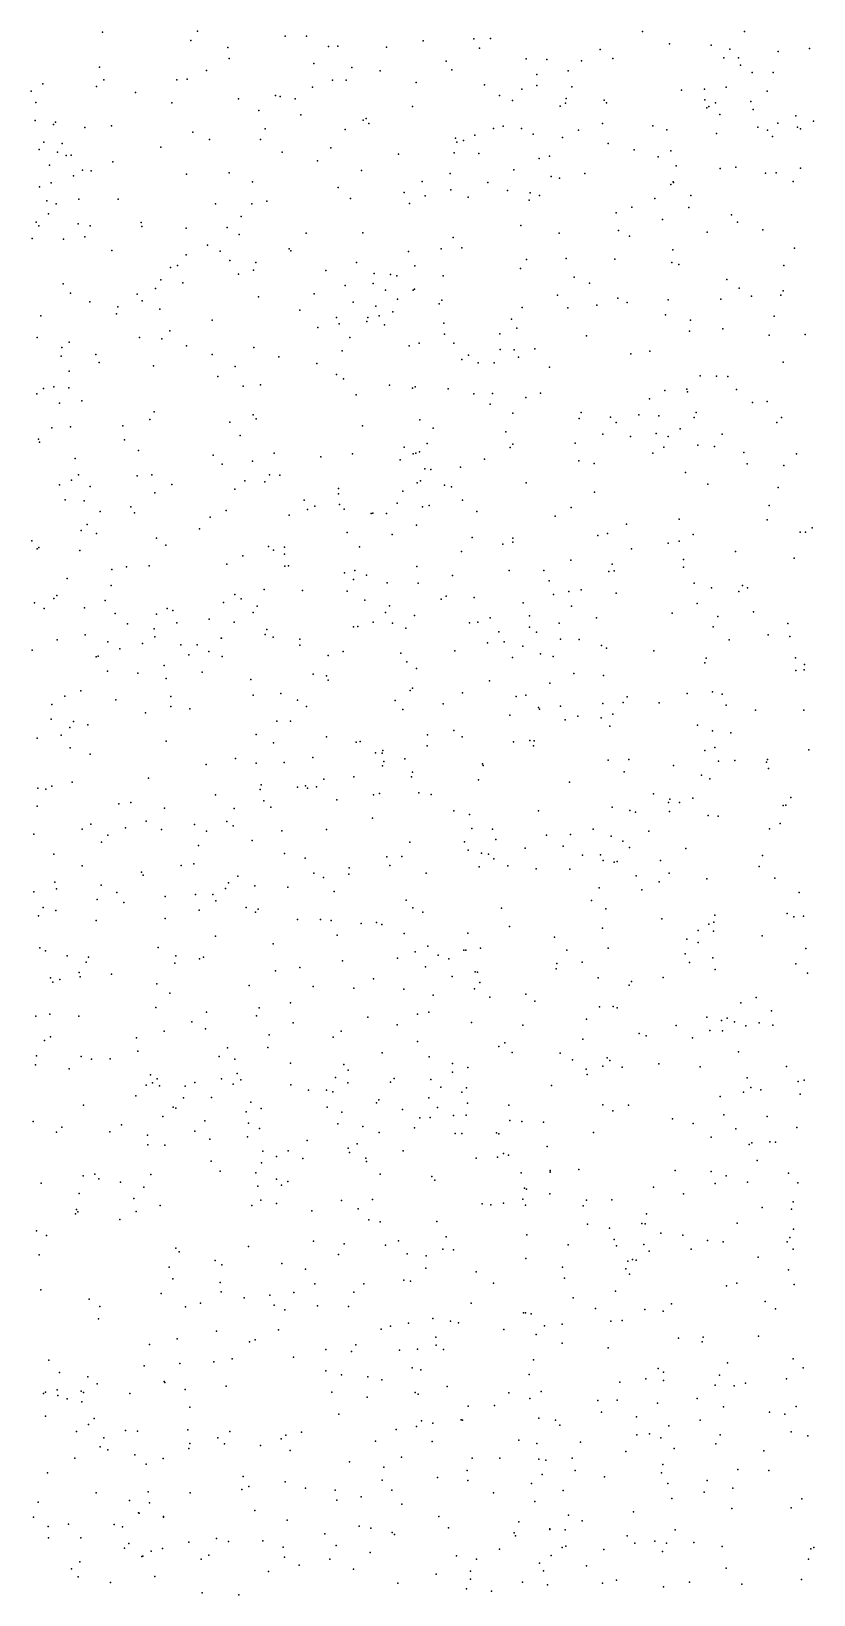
# Model space of a CAD drawing. Extents: x 2 to 99999, y 0 to 49999.
# Drawn here: x 81251 to 87499, y 12508 to 24996 of the extents above; entities that cross this region are included whole.
import ezdxf

# ---------------------------------------------------------------- set-up
doc = ezdxf.new("R2010")
doc.units = 0
doc.header["$MEASUREMENT"] = 0
doc.layers.add('points', color=50, linetype='Continuous')

msp = doc.modelspace()

# ---------------------------------------------------------------- linework, layer by layer
at = {"layer": 'points', "color": 3}
for p in [(81819, 24988, 60), (82578, 24996, 15), (86131, 24994, 93), (86945, 24995, 1), (82524, 24923, 15), (82820, 24865, 83), (83279, 24956, 98), (83449, 24956, 75), (83625, 24873, 23), (83698, 24876, 30), (84086, 24868, 65), (84379, 24919, 99), (84785, 24934, 41), (84830, 24860, 26), (84919, 24938, 91), (86348, 24895, 68), (86679, 24885, 14), (86828, 24853, 42), (87464, 24857, 85), (82830, 24777, 35), (83507, 24737, 93), (84564, 24758, 56), (85202, 24776, 88), (85367, 24769, 41), (85645, 24760, 59), (85794, 24849, 35), (85895, 24779, 2), (86780, 24784, 65), (86899, 24783, 90), (87216, 24833, 44), (81796, 24709, 47), (81831, 24609, 98), (82412, 24609, 53), (82496, 24614, 33), (82651, 24683, 64), (83657, 24604, 61), (83766, 24606, 53), (83810, 24706, 70), (84037, 24680, 55), (84610, 24689, 63), (85289, 24651, 24), (85538, 24680, 100), (86914, 24726, 44), (87007, 24667, 100), (87176, 24667, 28), (81251, 24516, 53), (81342, 24577, 57), (81771, 24555, 39), (82083, 24506, 33), (83202, 24484, 45), (83496, 24548, 63), (84325, 24587, 22), (84869, 24569, 64), (84989, 24484, 81), (85169, 24533, 45), (85287, 24562, 71), (85566, 24552, 11), (86442, 24524, 5), (86626, 24533, 64), (86799, 24549, 68), (87127, 24516, 12), (81287, 24428, 17), (82372, 24425, 1), (82905, 24455, 38), (83068, 24362, 56), (83237, 24475, 56), (83358, 24456, 5), (84294, 24394, 99), (85094, 24442, 12), (85475, 24397, 38), (85516, 24421, 73), (85523, 24458, 29), (85826, 24445, 73), (85843, 24424, 7), (86629, 24449, 71), (86645, 24385, 2), (86660, 24396, 64), (86714, 24423, 73), (86996, 24434, 60), (87015, 24371, 17), (81283, 24284, 46), (81427, 24252, 39), (81444, 24271, 63), (81677, 24228, 96), (81890, 24241, 53), (83404, 24327, 78), (83901, 24287, 2), (83925, 24299, 44), (83946, 24260, 13), (85019, 24237, 84), (85813, 24260, 83), (86213, 24240, 71), (86749, 24330, 33), (87053, 24230, 54), (87212, 24263, 79), (87355, 24321, 52), (87370, 24230, 39), (87497, 24279, 18), (81352, 24111, 18), (82540, 24190, 62), (82674, 24131, 29), (83082, 24132, 91), (83118, 24217, 12), (83758, 24211, 83), (84639, 24141, 66), (84650, 24111, 62), (84701, 24124, 4), (84792, 24165, 39), (84943, 24218, 9), (85164, 24219, 55), (85258, 24175, 66), (85494, 24146, 41), (85621, 24205, 23), (86325, 24209, 54), (86723, 24180, 78), (87129, 24206, 21), (87170, 24155, 30), (87393, 24217, 22), (81314, 24052, 77), (81461, 24029, 71), (81497, 24098, 46), (81528, 24003, 3), (81568, 24006, 33), (82285, 24071, 99), (83253, 24031, 5), (83642, 24065, 42), (84182, 24013, 94), (84628, 24025, 44), (84825, 24019, 10), (85306, 23980, 42), (85389, 23997, 6), (85858, 24098, 56), (86064, 24048, 38), (86256, 23993, 35), (86357, 24040, 79), (81396, 23927, 44), (81660, 23885, 9), (81730, 23882, 7), (81903, 23954, 68), (82489, 23855, 22), (82831, 23865, 54), (83535, 23960, 81), (83888, 23884, 74), (84596, 23859, 47), (85105, 23890, 63), (85671, 23861, 21), (86401, 23922, 68), (86752, 23899, 31), (86877, 23909, 46), (87113, 23863, 60), (87199, 23864, 54), (87393, 23903, 27), (81315, 23753, 74), (81409, 23786, 70), (81587, 23842, 40), (83016, 23792, 95), (83701, 23749, 99), (84371, 23797, 73), (84600, 23730, 18), (84897, 23788, 42), (85402, 23836, 59), (85469, 23823, 45), (86357, 23773, 2), (86377, 23794, 85), (86380, 23789, 79), (87334, 23795, 67), (81375, 23641, 45), (81449, 23617, 37), (81630, 23656, 76), (81945, 23656, 23), (82722, 23618, 22), (83011, 23618, 78), (83131, 23640, 76), (83800, 23660, 52), (84227, 23707, 45), (84272, 23619, 66), (84397, 23681, 10), (84739, 23671, 82), (85054, 23725, 55), (85226, 23647, 60), (85234, 23705, 72), (85310, 23683, 37), (86230, 23659, 74), (86517, 23685, 67), (81388, 23538, 29), (82926, 23516, 89), (85921, 23545, 65), (86046, 23591, 47), (86290, 23493, 22), (86501, 23588, 88), (86841, 23530, 9), (81289, 23470, 84), (81310, 23442, 26), (81625, 23457, 51), (81677, 23355, 80), (81720, 23442, 65), (82129, 23469, 32), (82134, 23436, 11), (82488, 23422, 76), (82816, 23428, 13), (82910, 23373, 99), (83446, 23383, 21), (83899, 23385, 21), (85160, 23445, 81), (85466, 23382, 79), (85939, 23405, 70), (86027, 23359, 97), (86649, 23391, 79), (86889, 23472, 59), (87092, 23410, 42), (81257, 23341, 83), (81507, 23334, 31), (81894, 23245, 35), (82659, 23288, 99), (82760, 23240, 45), (83311, 23257, 57), (83323, 23241, 50), (84263, 23238, 37), (84524, 23257, 72), (84619, 23349, 9), (84688, 23265, 48), (86373, 23249, 53), (87346, 23264, 64), (82363, 23110, 80), (82417, 23125, 28), (82487, 23210, 87), (82835, 23166, 11), (83043, 23150, 39), (83848, 23148, 54), (84314, 23121, 9), (85205, 23172, 56), (85522, 23180, 70), (85910, 23175, 20), (86367, 23150, 23), (86422, 23134, 79), (87261, 23126, 66), (81505, 22979, 6), (82284, 23010, 71), (82460, 22987, 19), (82906, 23055, 63), (83024, 23088, 79), (83602, 23085, 77), (83982, 22981, 60), (83988, 23061, 5), (84118, 23053, 27), (84170, 23041, 75), (84539, 23043, 60), (85156, 23101, 5), (85586, 23033, 88), (85708, 22984, 5), (86804, 23012, 61), (81563, 22905, 36), (82097, 22897, 84), (82242, 22940, 27), (83065, 22874, 4), (83510, 22899, 44), (83756, 22966, 87), (84079, 22929, 60), (84175, 22855, 17), (84301, 22927, 98), (84312, 22936, 50), (85452, 22889, 37), (85934, 22864, 95), (86758, 22857, 10), (86903, 22945, 29), (87001, 22879, 42), (87237, 22889, 10), (87255, 22923, 54), (81718, 22834, 27), (81930, 22740, 91), (81941, 22796, 29), (82135, 22842, 71), (82276, 22776, 67), (83395, 22769, 6), (83820, 22833, 97), (84002, 22800, 1), (84139, 22756, 96), (84507, 22820, 45), (84530, 22849, 19), (85170, 22789, 19), (85536, 22786, 7), (85767, 22808, 55), (86008, 22829, 69), (86315, 22731, 6), (86337, 22851, 7), (81326, 22723, 79), (82696, 22688, 50), (83538, 22629, 58), (83689, 22709, 63), (83709, 22660, 59), (83929, 22677, 65), (83938, 22710, 23), (84029, 22722, 6), (84072, 22651, 13), (84546, 22663, 21), (85086, 22695, 55), (85129, 22623, 3), (86516, 22689, 50), (86774, 22618, 45), (87183, 22721, 46), (81297, 22551, 64), (81552, 22512, 93), (82115, 22551, 35), (82294, 22539, 62), (82357, 22602, 33), (82489, 22484, 78), (83795, 22549, 84), (84267, 22483, 70), (84349, 22504, 3), (84551, 22577, 22), (84625, 22504, 58), (84993, 22580, 51), (85684, 22563, 1), (86507, 22601, 38), (87143, 22569, 31), (87431, 22575, 17), (81490, 22401, 72), (81495, 22469, 39), (81765, 22413, 1), (82695, 22414, 63), (83029, 22471, 27), (83228, 22395, 1), (83734, 22444, 40), (84688, 22374, 81), (84743, 22409, 25), (84995, 22454, 74), (85107, 22450, 10), (85142, 22392, 75), (85271, 22458, 10), (86039, 22420, 73), (86190, 22441, 15), (87255, 22354, 48), (81553, 22280, 24), (81792, 22351, 25), (82227, 22324, 53), (82741, 22238, 11), (82879, 22317, 77), (83530, 22343, 76), (83688, 22254, 2), (84820, 22348, 86), (84946, 22348, 86), (85388, 22313, 83), (86591, 22243, 85), (86722, 22240, 14), (86812, 22239, 43), (81347, 22142, 87), (81432, 22157, 2), (81551, 22148, 34), (82943, 22162, 60), (83082, 22172, 64), (83744, 22219, 46), (84110, 22168, 91), (84296, 22146, 66), (84315, 22156, 49), (84580, 22140, 68), (85318, 22105, 29), (86311, 22126, 11), (86485, 22137, 35), (86491, 22115, 48), (86882, 22134, 32), (81294, 22100, 40), (81475, 22025, 11), (81654, 22045, 2), (83844, 22092, 48), (84785, 22099, 6), (84916, 22018, 62), (84933, 22103, 10), (85199, 22071, 37), (86187, 22059, 56), (87010, 22031, 6), (87128, 22038, 89), (82197, 21896, 48), (82231, 21955, 19), (82837, 21873, 63), (83022, 21932, 1), (83046, 21900, 67), (84353, 21893, 0), (85095, 21945, 65), (85625, 21904, 32), (85643, 21952, 26), (85875, 21914, 37), (85922, 21870, 66), (86102, 21933, 91), (86262, 21925, 90), (86545, 21910, 76), (86559, 21950, 36), (87204, 21871, 96), (87241, 21912, 37), (81309, 21737, 41), (81414, 21827, 11), (81565, 21837, 59), (81983, 21843, 10), (81996, 21732, 61), (82918, 21768, 98), (83896, 21843, 59), (84459, 21826, 55), (85039, 21795, 23), (85816, 21778, 24), (86036, 21758, 29), (86240, 21782, 56), (86337, 21759, 7), (86432, 21821, 46), (86769, 21779, 39), (81316, 21713, 13), (82108, 21647, 52), (82702, 21611, 83), (83190, 21627, 8), (83816, 21620, 79), (84227, 21674, 99), (84299, 21621, 24), (84322, 21626, 67), (84350, 21637, 25), (84411, 21702, 64), (85076, 21671, 48), (85097, 21697, 83), (85593, 21705, 24), (86215, 21626, 79), (86302, 21673, 88), (86574, 21689, 25), (86707, 21678, 98), (86941, 21632, 10), (87362, 21621, 14), (81601, 21583, 33), (82776, 21537, 88), (83018, 21563, 35), (83564, 21596, 75), (84196, 21574, 29), (84393, 21500, 4), (84442, 21496, 64), (84678, 21513, 65), (84869, 21578, 70), (85624, 21564, 45), (85746, 21544, 89), (86966, 21540, 30), (87260, 21527, 51), (81477, 21374, 92), (81572, 21410, 81), (81627, 21452, 39), (81721, 21360, 83), (82095, 21446, 17), (82214, 21452, 99), (82373, 21376, 1), (82957, 21404, 17), (83117, 21398, 11), (83154, 21453, 27), (83236, 21450, 53), (84333, 21388, 7), (84358, 21405, 8), (84551, 21371, 38), (84606, 21356, 96), (85202, 21389, 63), (86474, 21472, 10), (86654, 21379, 21), (81520, 21254, 99), (81674, 21246, 58), (82237, 21309, 68), (82876, 21339, 62), (83431, 21250, 36), (83704, 21343, 14), (83704, 21301, 7), (84218, 21322, 30), (84693, 21250, 32), (85749, 21315, 7), (87214, 21353, 82), (81802, 21159, 50), (82045, 21198, 78), (82075, 21150, 94), (82680, 21116, 31), (82806, 21169, 38), (83311, 21131, 55), (83457, 21176, 15), (83514, 21202, 81), (83712, 21215, 20), (83749, 21178, 67), (83965, 21145, 45), (83977, 21147, 54), (84088, 21144, 10), (84172, 21226, 74), (84376, 21196, 49), (84429, 21208, 81), (84808, 21161, 12), (85435, 21123, 44), (85563, 21191, 53), (87142, 21207, 44), (81650, 21008, 60), (81696, 21057, 58), (81772, 20984, 57), (82595, 21022, 10), (83774, 20993, 95), (84326, 21052, 74), (85851, 20985, 42), (86004, 21059, 10), (86424, 21099, 52), (87126, 21093, 16), (87391, 20995, 93), (87433, 20996, 63), (87487, 21030, 17), (81255, 20926, 16), (81297, 20862, 78), (81311, 20873, 45), (82250, 20947, 70), (82326, 20892, 91), (83144, 20881, 68), (83274, 20876, 16), (83871, 20877, 78), (84132, 20975, 28), (84770, 20953, 27), (85015, 20899, 42), (85095, 20947, 64), (85096, 20915, 51), (85776, 20968, 55), (86044, 20861, 33), (86337, 20907, 7), (86425, 20922, 93), (86536, 20977, 54), (81638, 20848, 69), (82811, 20739, 16), (82939, 20807, 76), (83184, 20852, 31), (83272, 20818, 13), (84686, 20841, 48), (85558, 20771, 95), (85889, 20739, 94), (86460, 20776, 21), (86873, 20841, 67), (87343, 20788, 10), (81538, 20626, 34), (81895, 20697, 39), (82011, 20719, 56), (82193, 20727, 81), (83275, 20724, 75), (83305, 20725, 80), (83752, 20670, 45), (83823, 20616, 30), (83834, 20688, 91), (83927, 20652, 18), (84330, 20722, 17), (84615, 20649, 39), (85066, 20688, 49), (85343, 20688, 84), (85387, 20605, 72), (85863, 20680, 40), (85904, 20687, 18), (86460, 20716, 40), (81454, 20489, 10), (81888, 20569, 75), (82876, 20498, 55), (83110, 20537, 1), (83417, 20530, 55), (83772, 20524, 91), (84092, 20590, 52), (84340, 20588, 41), (84564, 20485, 78), (85422, 20496, 41), (85542, 20520, 43), (85642, 20534, 28), (85921, 20509, 10), (86544, 20587, 21), (86682, 20550, 66), (86901, 20522, 38), (86931, 20570, 53), (86970, 20550, 63), (81277, 20431, 49), (81354, 20385, 12), (81431, 20465, 16), (81676, 20390, 64), (81842, 20448, 5), (82335, 20385, 26), (82380, 20370, 65), (82785, 20434, 31), (82927, 20462, 45), (83055, 20404, 76), (83914, 20453, 26), (84112, 20407, 69), (84525, 20461, 75), (84786, 20472, 31), (85178, 20431, 39), (85565, 20404, 41), (86569, 20424, 87), (87018, 20358, 94), (81920, 20344, 69), (82020, 20262, 10), (82251, 20339, 59), (82412, 20271, 19), (82672, 20299, 2), (82870, 20275, 52), (83022, 20354, 41), (83824, 20238, 1), (83857, 20242, 54), (83981, 20275, 41), (84078, 20354, 98), (84134, 20267, 16), (84312, 20329, 8), (84749, 20270, 69), (84817, 20277, 91), (84915, 20311, 72), (85228, 20326, 74), (85230, 20235, 99), (85465, 20267, 74), (85763, 20310, 40), (86369, 20349, 49), (86696, 20240, 4), (86733, 20322, 22), (87291, 20266, 19), (81457, 20135, 95), (81681, 20174, 90), (81863, 20118, 94), (82140, 20105, 75), (82232, 20223, 91), (82237, 20159, 94), (82768, 20147, 98), (82769, 20147, 92), (83119, 20178, 51), (83131, 20218, 46), (83182, 20155, 21), (83394, 20141, 72), (84242, 20228, 10), (84894, 20111, 41), (84985, 20200, 16), (85028, 20118, 77), (85285, 20197, 18), (85477, 20141, 32), (85626, 20137, 50), (86823, 20135, 73), (87136, 20174, 30), (87308, 20162, 59), (81259, 20052, 3), (81768, 19998, 75), (81784, 20005, 93), (81959, 20063, 97), (82445, 20094, 99), (82508, 20015, 37), (82575, 20094, 46), (82669, 20043, 77), (82774, 20002, 17), (83396, 20093, 91), (83621, 20009, 38), (83742, 20043, 59), (84201, 20029, 100), (84632, 20048, 12), (85094, 19994, 46), (85176, 20084, 54), (85318, 20023, 12), (85417, 20002, 3), (85805, 20090, 90), (85844, 20069, 24), (86223, 20048, 18), (86640, 19989, 29), (87354, 19991, 7), (81858, 19884, 61), (82102, 19868, 13), (82311, 19930, 55), (82614, 19876, 41), (83501, 19860, 37), (84250, 19959, 25), (84328, 19905, 35), (85583, 19865, 22), (86629, 19951, 36), (87356, 19891, 82), (87422, 19896, 25), (87426, 19939, 36), (82328, 19826, 93), (83004, 19818, 34), (83608, 19847, 35), (83622, 19813, 81), (84295, 19749, 58), (84909, 19808, 29), (85392, 19788, 62), (85821, 19849, 55), (81415, 19619, 85), (81519, 19684, 44), (81646, 19727, 58), (81925, 19657, 84), (82364, 19683, 62), (83023, 19692, 89), (83243, 19706, 85), (83377, 19654, 38), (84156, 19651, 32), (84275, 19730, 78), (84539, 19624, 9), (84695, 19711, 63), (85124, 19683, 26), (85201, 19692, 95), (85478, 19606, 10), (85815, 19627, 47), (85976, 19635, 31), (86008, 19680, 67), (86264, 19631, 39), (86488, 19705, 45), (86691, 19719, 3), (86769, 19702, 69), (86800, 19612, 71), (81410, 19502, 64), (81589, 19483, 85), (82163, 19551, 74), (82364, 19603, 97), (82517, 19585, 4), (83212, 19486, 61), (83320, 19484, 70), (83449, 19602, 25), (84217, 19579, 96), (85073, 19532, 99), (85301, 19595, 71), (85309, 19581, 73), (85515, 19496, 77), (85615, 19525, 58), (85802, 19512, 75), (85894, 19540, 74), (87035, 19573, 39), (87419, 19573, 19), (81488, 19373, 24), (81559, 19434, 55), (81701, 19457, 41), (83047, 19379, 7), (83609, 19360, 78), (84415, 19376, 34), (84624, 19410, 35), (84692, 19359, 26), (85871, 19445, 57), (86570, 19454, 3), (86690, 19408, 17), (86838, 19393, 44), (81297, 19349, 21), (81561, 19272, 80), (82327, 19325, 7), (83185, 19313, 96), (83845, 19318, 55), (83878, 19322, 2), (83999, 19233, 4), (84057, 19252, 91), (84411, 19287, 87), (85102, 19319, 72), (85232, 19330, 75), (85261, 19288, 5), (85267, 19327, 54), (86629, 19251, 79), (86709, 19274, 68), (87459, 19256, 56), (81722, 19221, 58), (82647, 19139, 40), (82881, 19188, 89), (83047, 19150, 35), (83270, 19156, 87), (83498, 19194, 64), (84053, 19229, 81), (84054, 19128, 14), (84065, 19164, 6), (84234, 19185, 21), (84854, 19144, 62), (84860, 19131, 33), (85857, 19174, 0), (86023, 19180, 17), (86378, 19130, 45), (86739, 19166, 83), (86870, 19170, 22), (87123, 19159, 95), (87130, 19178, 40), (87138, 19107, 98), (81576, 18998, 35), (82188, 19030, 28), (83588, 19022, 48), (83826, 19040, 39), (84288, 19042, 19), (84295, 19079, 18), (84823, 19017, 6), (85549, 18998, 88), (85986, 19080, 50), (86603, 19054, 65), (86669, 19024, 2), (81302, 18950, 9), (81366, 18942, 5), (81414, 18967, 84), (82721, 18897, 75), (83078, 18939, 94), (83086, 18978, 89), (83377, 18957, 79), (83441, 18970, 8), (83456, 18949, 99), (83529, 18961, 61), (83983, 18897, 97), (84031, 18907, 35), (84345, 18914, 16), (84445, 18899, 24), (86220, 18906, 24), (86350, 18863, 36), (86534, 18869, 28), (87316, 18876, 71), (81299, 18806, 91), (81950, 18826, 33), (82046, 18836, 96), (82314, 18791, 22), (82870, 18789, 36), (83109, 18850, 97), (83163, 18798, 71), (83690, 18856, 64), (84626, 18768, 79), (84751, 18739, 20), (85301, 18770, 29), (85888, 18798, 59), (86030, 18773, 41), (86075, 18759, 22), (86340, 18836, 50), (86348, 18765, 2), (86426, 18837, 43), (87254, 18813, 2), (87277, 18814, 56), (81657, 18624, 51), (81727, 18662, 30), (82004, 18633, 1), (82167, 18687, 23), (82291, 18620, 40), (82553, 18660, 51), (82649, 18608, 67), (82811, 18684, 94), (82863, 18648, 7), (83251, 18610, 73), (83609, 18621, 69), (83976, 18711, 65), (84768, 18627, 63), (84934, 18623, 89), (85737, 18623, 75), (86183, 18608, 11), (86655, 18731, 11), (86736, 18727, 47), (87146, 18626, 19), (87232, 18669, 93), (81270, 18582, 87), (81812, 18518, 40), (81863, 18575, 62), (82586, 18491, 44), (83014, 18533, 16), (84274, 18520, 100), (84711, 18522, 52), (84960, 18540, 54), (85366, 18575, 70), (85499, 18488, 17), (85557, 18581, 36), (85881, 18568, 36), (85974, 18526, 15), (81432, 18424, 59), (83273, 18429, 92), (83438, 18392, 73), (84089, 18402, 99), (84211, 18405, 2), (84740, 18454, 56), (84846, 18430, 39), (84903, 18423, 80), (84944, 18385, 29), (85195, 18470, 62), (85652, 18416, 9), (85795, 18419, 99), (85818, 18372, 3), (85905, 18358, 34), (85929, 18365, 42), (86028, 18477, 34), (86276, 18373, 37), (86477, 18468, 46), (87090, 18412, 50), (81657, 18331, 33), (82132, 18280, 64), (82143, 18255, 49), (82447, 18333, 79), (82549, 18346, 57), (82901, 18246, 41), (83508, 18270, 25), (83585, 18237, 70), (83786, 18264, 71), (83788, 18313, 29), (84113, 18333, 57), (84405, 18270, 39), (84828, 18323, 99), (85057, 18331, 79), (85282, 18306, 47), (85552, 18303, 26), (86081, 18249, 19), (86345, 18271, 92), (87063, 18325, 62), (87188, 18232, 0), (81271, 18123, 4), (81438, 18199, 78), (81452, 18147, 58), (81808, 18176, 72), (81934, 18117, 92), (82802, 18149, 63), (82825, 18193, 5), (83036, 18171, 40), (83300, 18160, 15), (83670, 18126, 72), (85786, 18154, 7), (86126, 18138, 7), (86265, 18203, 95), (86644, 18225, 68), (87382, 18118, 4), (81345, 17998, 35), (81777, 18062, 82), (81990, 18037, 93), (82321, 18086, 89), (82562, 18102, 27), (82700, 18102, 33), (82725, 18050, 70), (82966, 17997, 24), (83063, 17984, 66), (84244, 18056, 100), (84298, 17995, 89), (85005, 17992, 72), (85725, 18052, 15), (85838, 17987, 64), (81309, 17930, 59), (81447, 17972, 30), (81768, 17894, 13), (82321, 17910, 17), (82590, 17975, 7), (83040, 17960, 35), (83376, 17901, 81), (83561, 17902, 94), (83645, 17892, 16), (83884, 17869, 81), (84007, 17877, 62), (84051, 17860, 22), (84378, 17959, 86), (86285, 17906, 90), (86661, 17865, 40), (86701, 17879, 32), (86710, 17936, 96), (87288, 17948, 65), (87341, 17923, 60), (87417, 17927, 76), (82723, 17769, 23), (83692, 17775, 46), (84229, 17789, 4), (84737, 17793, 79), (85070, 17846, 69), (85429, 17760, 58), (85812, 17833, 62), (86486, 17744, 14), (86576, 17814, 14), (86699, 17809, 53), (87088, 17772, 45), (81319, 17676, 61), (81363, 17651, 29), (81537, 17612, 66), (82264, 17677, 73), (82404, 17610, 100), (83181, 17707, 15), (84315, 17643, 58), (84418, 17687, 97), (84500, 17617, 68), (84706, 17656, 82), (84722, 17655, 58), (84837, 17673, 96), (85526, 17655, 36), (85857, 17673, 64), (86471, 17627, 28), (86575, 17717, 68), (87435, 17669, 43), (81689, 17561, 7), (81707, 17600, 19), (82396, 17552, 38), (82595, 17588, 45), (82627, 17600, 28), (83201, 17492, 22), (83395, 17518, 82), (83737, 17572, 29), (84176, 17592, 19), (84400, 17522, 44), (84586, 17587, 38), (85443, 17506, 5), (85447, 17549, 94), (85650, 17561, 8), (86506, 17559, 9), (86693, 17596, 9), (86711, 17502, 59), (87356, 17547, 96), (81404, 17434, 23), (81423, 17400, 59), (81479, 17421, 80), (81634, 17478, 52), (81642, 17443, 27), (81892, 17464, 6), (82253, 17386, 33), (82990, 17374, 56), (83502, 17367, 84), (83984, 17428, 93), (84612, 17446, 62), (84794, 17482, 84), (84814, 17481, 85), (84832, 17397, 44), (85778, 17434, 0), (86026, 17378, 94), (86044, 17407, 90), (86297, 17437, 95), (87448, 17472, 14), (82358, 17312, 63), (83320, 17235, 2), (83827, 17353, 34), (84225, 17345, 88), (84460, 17297, 34), (84790, 17348, 53), (84912, 17282, 76), (85200, 17305, 24), (85273, 17250, 88), (86917, 17235, 51), (87038, 17278, 59), (81288, 17130, 71), (81398, 17144, 7), (81631, 17128, 40), (82246, 17198, 51), (82649, 17160, 41), (83049, 17131, 84), (83071, 17195, 18), (83937, 17121, 80), (84334, 17146, 59), (84425, 17162, 33), (85787, 17203, 34), (85898, 17205, 16), (85930, 17196, 13), (86644, 17120, 48), (86808, 17112, 72), (87161, 17173, 51), (82313, 17008, 3), (82533, 17083, 38), (82643, 17028, 55), (83342, 17077, 67), (83724, 17009, 70), (84172, 17060, 10), (84766, 17078, 17), (85177, 17058, 44), (85684, 17104, 93), (86106, 16991, 96), (86401, 17054, 3), (86668, 17015, 64), (86763, 17094, 71), (86771, 17013, 40), (86867, 17084, 95), (86957, 17053, 66), (87063, 17076, 48), (87172, 17056, 51), (81355, 16935, 95), (81403, 16965, 91), (82091, 16957, 69), (82818, 16876, 76), (83139, 16880, 81), (83149, 16981, 92), (83661, 16962, 65), (84336, 16927, 88), (84983, 16888, 89), (85032, 16916, 38), (85656, 16945, 21), (86160, 16971, 25), (86530, 16957, 19), (81284, 16740, 44), (81293, 16812, 22), (81649, 16808, 38), (81732, 16786, 39), (81880, 16788, 19), (82102, 16850, 23), (82751, 16808, 48), (82875, 16786, 19), (83320, 16754, 5), (83746, 16744, 42), (84053, 16836, 27), (84429, 16804, 20), (84615, 16752, 14), (85092, 16839, 30), (85475, 16834, 52), (85572, 16781, 64), (85849, 16796, 74), (85871, 16774, 8), (86263, 16749, 42), (86898, 16845, 54), (81553, 16708, 7), (82203, 16661, 96), (82255, 16628, 23), (82770, 16628, 27), (82894, 16670, 93), (82925, 16621, 5), (83681, 16639, 60), (83780, 16697, 48), (84149, 16630, 26), (84440, 16623, 99), (84615, 16681, 31), (84736, 16719, 39), (85681, 16705, 41), (85690, 16663, 84), (85816, 16730, 43), (85970, 16721, 45), (86592, 16725, 0), (86967, 16637, 99), (87281, 16726, 53), (87423, 16618, 57), (82086, 16492, 74), (82167, 16579, 48), (82219, 16596, 85), (82275, 16573, 2), (82479, 16571, 35), (82558, 16600, 72), (82863, 16587, 38), (83322, 16581, 88), (83465, 16539, 98), (83608, 16537, 12), (83660, 16525, 76), (83778, 16596, 67), (84118, 16602, 82), (84522, 16562, 47), (84689, 16523, 71), (84725, 16556, 50), (85404, 16576, 89), (86752, 16487, 41), (86939, 16523, 22), (86996, 16560, 79), (87076, 16541, 24), (87374, 16607, 92), (87390, 16506, 3), (81668, 16418, 39), (82384, 16401, 52), (82405, 16393, 23), (82467, 16478, 65), (82690, 16480, 83), (82966, 16365, 2), (83003, 16442, 61), (83086, 16392, 7), (83613, 16403, 13), (83730, 16361, 34), (84007, 16436, 65), (84025, 16462, 29), (84214, 16383, 58), (84426, 16476, 14), (84495, 16400, 79), (84734, 16434, 58), (85065, 16417, 27), (85814, 16420, 18), (85895, 16374, 24), (86020, 16419, 76), (81267, 16288, 12), (81494, 16242, 90), (81971, 16261, 17), (82300, 16327, 64), (82636, 16293, 43), (82984, 16275, 85), (83699, 16268, 8), (83897, 16247, 35), (84310, 16238, 58), (84354, 16316, 14), (84436, 16319, 98), (84623, 16335, 17), (84723, 16339, 80), (85071, 16296, 47), (85167, 16289, 33), (85340, 16282, 89), (86371, 16308, 23), (86536, 16271, 54), (86780, 16341, 3), (87126, 16329, 55), (87363, 16241, 94), (81452, 16203, 73), (81877, 16206, 74), (82180, 16178, 21), (82557, 16211, 13), (82676, 16146, 97), (82978, 16164, 41), (83074, 16233, 5), (83455, 16136, 41), (83852, 16110, 77), (84030, 16201, 93), (84635, 16193, 45), (84690, 16192, 84), (84966, 16197, 94), (84984, 16188, 72), (85741, 16201, 5), (86679, 16162, 18), (86878, 16230, 2), (87004, 16117, 43), (87147, 16126, 43), (87194, 16124, 96), (82181, 16102, 70), (82317, 16099, 91), (83100, 16050, 37), (83210, 16009, 61), (83301, 16054, 87), (83420, 15991, 53), (83782, 16075, 18), (83793, 16040, 64), (83923, 15995, 88), (84221, 16054, 95), (84802, 15995, 38), (84974, 16004, 97), (85022, 16032, 78), (85062, 16019, 12), (85370, 16089, 63), (86982, 16103, 12), (81759, 15866, 84), (82205, 15864, 48), (82686, 15970, 27), (82760, 15892, 47), (83043, 15877, 56), (83088, 15957, 87), (83928, 15969, 57), (84037, 15868, 15), (85163, 15879, 93), (85394, 15897, 12), (85394, 15882, 21), (85623, 15905, 53), (86392, 15897, 54), (86679, 15889, 36), (87047, 15976, 34), (87298, 15874, 50), (81330, 15796, 64), (81664, 15854, 70), (81790, 15830, 58), (81963, 15804, 13), (82150, 15764, 95), (83059, 15772, 97), (83210, 15827, 80), (83249, 15779, 88), (83300, 15809, 37), (84450, 15848, 90), (84472, 15820, 52), (85189, 15754, 38), (85205, 15746, 100), (86219, 15763, 19), (86712, 15793, 7), (86800, 15853, 29), (86969, 15804, 93), (87371, 15798, 68), (81633, 15713, 4), (82069, 15673, 2), (82281, 15618, 78), (83012, 15618, 17), (83083, 15660, 43), (83210, 15632, 92), (83727, 15658, 68), (83976, 15665, 70), (84851, 15630, 69), (84921, 15623, 19), (85022, 15636, 64), (85175, 15667, 80), (85197, 15620, 12), (85391, 15711, 24), (85657, 15614, 68), (85685, 15660, 20), (85886, 15663, 46), (86459, 15709, 94), (87334, 15646, 5), (81603, 15550, 14), (81613, 15584, 7), (81622, 15566, 26), (81957, 15505, 70), (82087, 15570, 50), (83490, 15575, 22), (83862, 15590, 5), (83947, 15503, 14), (84037, 15486, 40), (84489, 15488, 13), (86164, 15549, 33), (87088, 15601, 53), (87321, 15587, 99), (81293, 15414, 95), (81373, 15378, 3), (84565, 15366, 72), (85209, 15382, 58), (85692, 15467, 47), (85867, 15437, 74), (86125, 15472, 82), (86154, 15470, 38), (86278, 15395, 81), (86454, 15379, 29), (86887, 15475, 46), (87309, 15361, 72), (87338, 15429, 11), (82404, 15275, 70), (82431, 15248, 77), (82985, 15290, 65), (83504, 15331, 15), (83750, 15310, 38), (84079, 15300, 48), (84182, 15335, 24), (84538, 15267, 65), (84621, 15264, 54), (85539, 15303, 56), (85905, 15345, 55), (85924, 15294, 22), (86141, 15304, 41), (86185, 15252, 50), (86519, 15267, 67), (86650, 15338, 66), (86775, 15327, 90), (87286, 15327, 16), (87335, 15268, 19), (81313, 15224, 83), (82352, 15124, 96), (82719, 15177, 34), (82771, 15142, 20), (83252, 15154, 98), (83704, 15226, 21), (84252, 15232, 60), (84402, 15115, 100), (84404, 15216, 80), (85201, 15194, 76), (85492, 15123, 78), (85999, 15110, 34), (86014, 15173, 5), (86052, 15186, 91), (86081, 15181, 44), (87056, 15205, 75), (82381, 15031, 83), (82758, 15002, 67), (83441, 15108, 81), (83515, 14990, 77), (83906, 14992, 92), (84225, 15020, 17), (84278, 15012, 82), (84803, 15088, 37), (84943, 14996, 78), (85508, 15036, 78), (86029, 15069, 47), (86886, 14997, 42), (87297, 15104, 25), (87343, 14986, 43), (81326, 14942, 32), (81713, 14868, 55), (82287, 14913, 49), (82766, 14928, 30), (82950, 14880, 52), (83155, 14900, 77), (83346, 14921, 39), (83827, 14925, 56), (85577, 14880, 50), (85917, 14932, 41), (86802, 14976, 89), (81797, 14810, 1), (82482, 14807, 23), (82601, 14838, 32), (83191, 14822, 1), (83275, 14784, 22), (83536, 14816, 17), (83783, 14811, 55), (84763, 14838, 69), (85181, 14760, 94), (85198, 14760, 50), (85243, 14751, 60), (85755, 14795, 36), (86150, 14785, 98), (86297, 14774, 80), (86364, 14831, 62), (87112, 14849, 8), (87194, 14792, 42), (81787, 14712, 87), (82730, 14614, 37), (83225, 14624, 52), (84045, 14630, 1), (84119, 14653, 14), (84262, 14676, 68), (84458, 14715, 46), (84597, 14692, 34), (84663, 14680, 22), (85023, 14626, 94), (85350, 14656, 33), (85490, 14668, 99), (85879, 14692, 3), (85969, 14697, 2), (82196, 14507, 77), (82416, 14553, 92), (82993, 14528, 39), (83039, 14543, 58), (83842, 14505, 42), (84480, 14566, 47), (84483, 14501, 59), (85282, 14587, 94), (85491, 14518, 38), (86419, 14556, 48), (86607, 14529, 61), (86617, 14566, 53), (87058, 14572, 92), (81391, 14382, 38), (82709, 14368, 42), (82855, 14392, 45), (83345, 14405, 10), (83604, 14466, 34), (83807, 14451, 84), (84191, 14461, 59), (84334, 14470, 93), (84542, 14467, 84), (85261, 14384, 74), (85857, 14481, 6), (86810, 14361, 23), (87334, 14392, 96), (81476, 14283, 52), (81702, 14249, 62), (82151, 14335, 24), (82438, 14354, 73), (83602, 14296, 27), (83727, 14264, 8), (83939, 14247, 36), (84291, 14320, 42), (84361, 14304, 81), (85226, 14267, 51), (86257, 14314, 4), (86298, 14285, 63), (86746, 14261, 15), (87414, 14319, 22), (81347, 14115, 84), (81364, 14125, 34), (81457, 14144, 4), (81648, 14133, 13), (81669, 14123, 88), (81776, 14192, 68), (82038, 14116, 29), (82313, 14212, 91), (82317, 14202, 35), (82479, 14146, 99), (82806, 14173, 31), (83652, 14125, 17), (84051, 14225, 33), (84317, 14122, 59), (84571, 14171, 5), (85064, 14120, 6), (85322, 14132, 60), (85951, 14206, 25), (86157, 14233, 45), (86298, 14219, 52), (86713, 14182, 19), (86863, 14176, 99), (86953, 14198, 58), (87282, 14232, 79), (81462, 14098, 68), (81538, 14072, 90), (81655, 14049, 46), (82518, 14006, 27), (83934, 14085, 76), (84340, 14111, 0), (84740, 14014, 13), (84949, 14019, 38), (85231, 14074, 58), (85776, 14058, 4), (85930, 14063, 74), (86252, 14037, 56), (86568, 14075, 2), (86778, 14008, 9), (87358, 14011, 8), (81364, 13935, 21), (81708, 13867, 70), (81753, 13915, 70), (83707, 13951, 36), (84367, 13896, 72), (84457, 13877, 33), (84683, 13905, 77), (84695, 13903, 97), (85304, 13919, 43), (85436, 13901, 70), (85471, 13862, 81), (85803, 13966, 81), (86084, 13928, 17), (86593, 13903, 24), (87146, 13967, 39), (87268, 13951, 31), (81611, 13813, 0), (81831, 13760, 5), (82003, 13821, 24), (82099, 13815, 27), (82502, 13825, 7), (82741, 13762, 87), (82836, 13813, 100), (83245, 13752, 83), (83283, 13783, 75), (83408, 13807, 87), (84165, 13828, 39), (84327, 13851, 87), (85143, 13743, 89), (86087, 13786, 2), (86187, 13792, 32), (86279, 13760, 47), (86341, 13857, 62), (86751, 13786, 49), (87318, 13809, 20), (87453, 13777, 7), (81802, 13689, 57), (81861, 13665, 88), (82078, 13624, 23), (82510, 13675, 99), (82518, 13716, 94), (82794, 13714, 84), (83082, 13699, 84), (83319, 13661, 6), (84000, 13735, 69), (84453, 13731, 10), (85287, 13717, 17), (85637, 13726, 47), (85999, 13653, 69), (86384, 13675, 20), (86718, 13714, 22), (87100, 13657, 4), (81598, 13598, 48), (82168, 13551, 95), (82304, 13595, 51), (83791, 13570, 23), (84066, 13526, 92), (84208, 13608, 36), (84732, 13501, 1), (84772, 13598, 23), (84991, 13598, 93), (85303, 13592, 65), (85359, 13582, 59), (85570, 13599, 92), (85593, 13501, 46), (86293, 13547, 49), (86894, 13509, 72), (87139, 13501, 31), (81381, 13481, 42), (82942, 13451, 90), (82989, 13373, 60), (83279, 13410, 19), (84052, 13423, 88), (84495, 13443, 40), (84738, 13420, 94), (85246, 13397, 84), (85331, 13469, 28), (85829, 13449, 97), (86282, 13481, 32), (86333, 13396, 91), (86648, 13421, 41), (81305, 13248, 60), (81768, 13323, 95), (82036, 13260, 2), (82183, 13329, 13), (82195, 13241, 96), (82520, 13321, 62), (82933, 13349, 7), (83440, 13360, 13), (83676, 13343, 47), (83690, 13262, 10), (83886, 13291, 97), (84130, 13342, 52), (84943, 13322, 99), (85271, 13253, 2), (85499, 13341, 86), (86365, 13277, 35), (86625, 13326, 23), (86854, 13358, 0), (87405, 13274, 98), (81268, 13128, 34), (82107, 13162, 72), (82111, 13159, 79), (82307, 13132, 97), (82307, 13127, 70), (83035, 13181, 25), (84210, 13230, 70), (84506, 13132, 79), (85541, 13144, 62), (86060, 13169, 43), (86845, 13197, 59), (87318, 13203, 77), (81386, 13052, 4), (81548, 13072, 51), (81912, 13070, 45), (81979, 13049, 31), (83294, 13103, 85), (83596, 12994, 65), (83870, 13055, 16), (83962, 13040, 88), (84133, 13004, 46), (84151, 12989, 64), (84583, 13042, 81), (85106, 13003, 36), (85145, 13089, 58), (85391, 13034, 26), (85391, 13030, 54), (85515, 13027, 11), (85650, 13099, 38), (86393, 13027, 72), (81388, 12962, 27), (81647, 12963, 98), (81994, 12879, 98), (82029, 12916, 26), (82299, 12877, 73), (82510, 12929, 86), (82731, 12957, 70), (82825, 12934, 87), (83101, 12938, 59), (83263, 12889, 23), (83685, 12902, 37), (84990, 12871, 81), (85117, 12978, 43), (85490, 12885, 60), (85519, 12897, 35), (85824, 12868, 1), (86009, 12979, 83), (86069, 12920, 32), (86229, 12935, 53), (86324, 12919, 100), (86542, 12925, 2), (86767, 12894, 95), (87475, 12875, 56), (87499, 12886, 13), (81639, 12771, 60), (82134, 12813, 74), (82141, 12817, 6), (82208, 12855, 56), (82607, 12793, 99), (82669, 12824, 24), (83273, 12807, 8), (83391, 12743, 3), (83635, 12791, 15), (83957, 12846, 74), (84646, 12819, 81), (84805, 12792, 66), (85310, 12760, 50), (85401, 12820, 81), (85685, 12739, 41), (86292, 12853, 92), (87457, 12792, 54), (81571, 12715, 22), (81625, 12651, 48), (82238, 12653, 73), (83144, 12693, 30), (83823, 12713, 77), (84484, 12672, 88), (84757, 12697, 92), (84758, 12631, 28), (85342, 12700, 79), (85923, 12623, 87), (86799, 12720, 46), (87402, 12629, 61), (81883, 12605, 16), (82615, 12522, 42), (82907, 12508, 94), (84178, 12601, 9), (84726, 12554, 24), (84925, 12537, 18), (85174, 12609, 80), (85374, 12587, 1), (85813, 12600, 34), (86298, 12570, 51), (86508, 12608, 82), (86924, 12591, 90)]:
    msp.add_point(p, dxfattribs=at)

doc.saveas('drawing.dxf')
